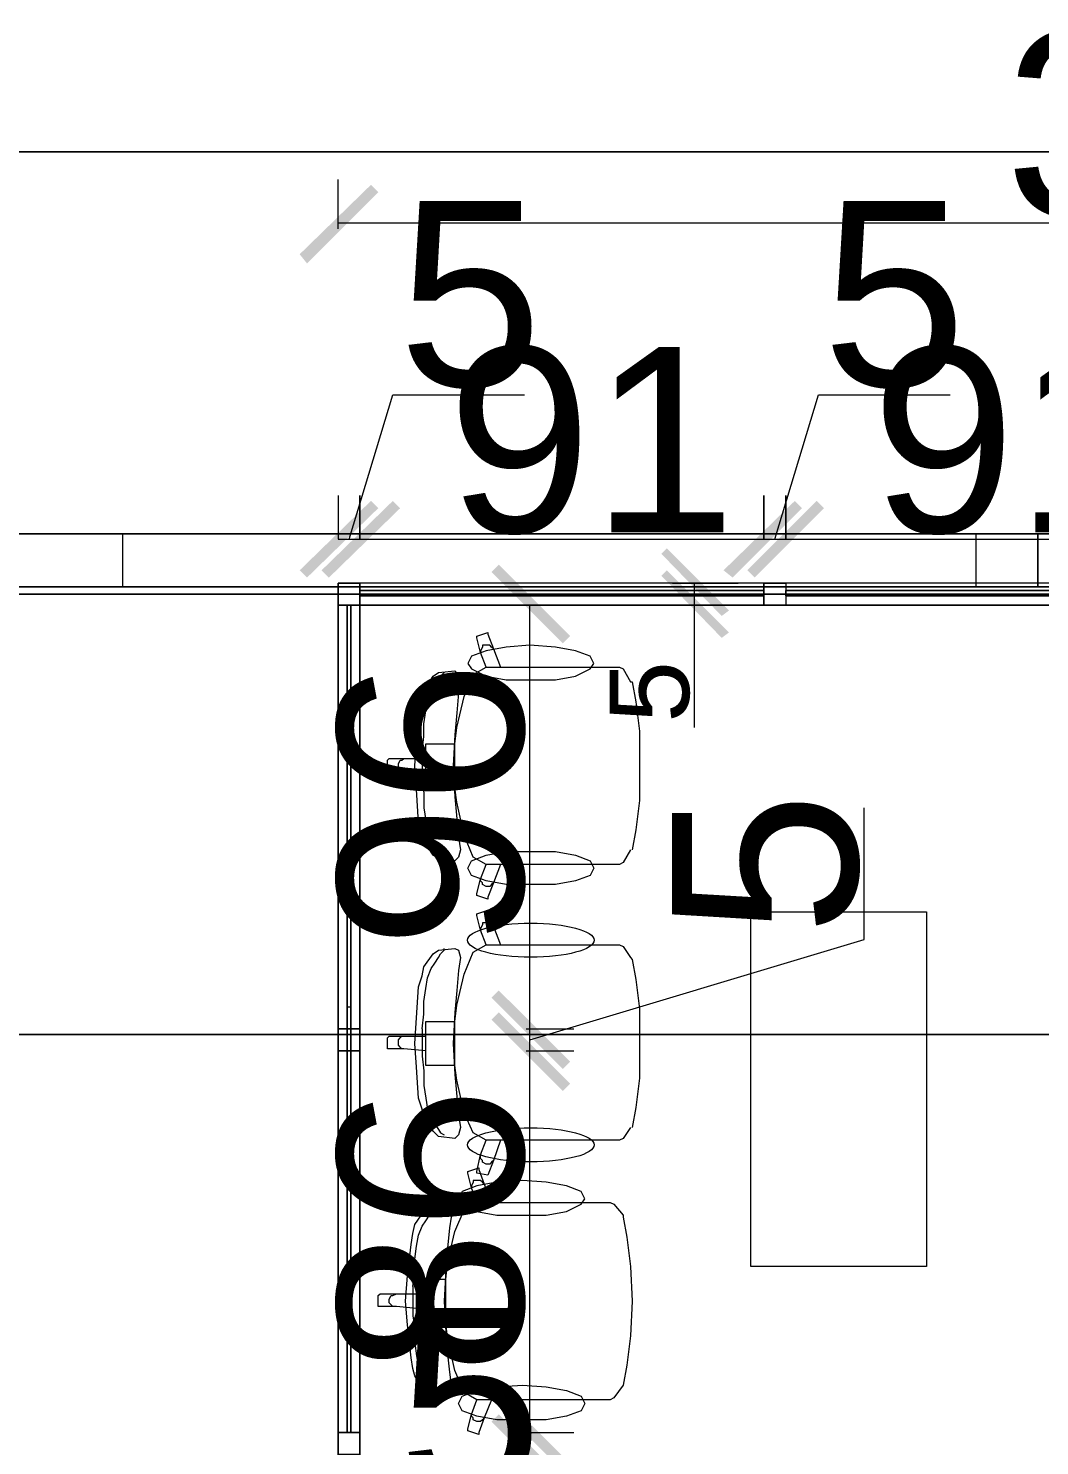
# Model space of a CAD drawing. Header units: centimetres. Extents: x 2816 to 28192, y 2553 to 18332.
# Drawn here: x 15548 to 16130, y 6138 to 6954 of the extents above; entities that cross this region are included whole.
import ezdxf

# ---------------------------------------------------------------- set-up
doc = ezdxf.new("R2010")
doc.units = ezdxf.units.CM
for name, color, linetype in [('PDF_0', 7, 'Continuous'), ('PDF_Dimenzionimi', 7, 'Continuous'), ('PDF_Kaprijatat', 7, 'Continuous'), ('PDF_Muri', 7, 'Continuous'), ('PDF_Paneli Banjos', 4, 'Continuous')]:
    doc.layers.add(name, color=color, linetype=linetype)
doc.layers.add('PDF_Interior - Furniture _Pen_No__4', color=7, linetype='Continuous', true_color=0x029e21)
doc.layers.add('PDF_Panel Kulmii', color=7, linetype='Continuous', true_color=0xfafafa)
doc.styles.add('PDF Arial', font='arial.ttf')

msp = doc.modelspace()

# ---------------------------------------------------------------- linework, layer by layer
at = {"layer": 'PDF_0', "transparency": 33554559}
for points in [[(15745.53, 6863.59), (15708.74, 6818.39), (15704.54, 6823.65)], [(15749.73, 6859.38), (15745.53, 6863.59), (15708.74, 6818.39)], [(15745.53, 6681.75), (15708.74, 6637.61), (15704.54, 6641.81)], [(15749.73, 6677.55), (15745.53, 6681.75), (15708.74, 6637.61)], [(15758.14, 6681.75), (15721.36, 6637.61), (15717.15, 6641.81)], [(15717.15, 6641.81), (15721.36, 6637.61), (15758.14, 6681.75)], [(15762.35, 6677.55), (15758.14, 6681.75), (15721.36, 6637.61)], [(15721.36, 6637.61), (15758.14, 6681.75), (15762.35, 6677.55)], [(15989.38, 6681.75), (15953.64, 6637.61), (15948.38, 6641.81)], [(15948.38, 6641.81), (15953.64, 6637.61), (15989.38, 6681.75)], [(15993.58, 6677.55), (15989.38, 6681.75), (15953.64, 6637.61)], [(15953.64, 6637.61), (15989.38, 6681.75), (15993.58, 6677.55)], [(16001.99, 6681.75), (15966.25, 6637.61), (15962.05, 6641.81)], [(15962.05, 6641.81), (15966.25, 6637.61), (16001.99, 6681.75)], [(16006.19, 6677.55), (16001.99, 6681.75), (15966.25, 6637.61)], [(15966.25, 6637.61), (16001.99, 6681.75), (16006.19, 6677.55)], [(15951.54, 6618.69), (15912.65, 6651.27), (15915.8, 6654.43)], [(15947.33, 6615.54), (15951.54, 6618.69), (15912.65, 6651.27)], [(15860.1, 6603.98), (15814.9, 6640.76), (15819.1, 6644.97)], [(15855.89, 6599.77), (15860.1, 6603.98), (15814.9, 6640.76)], [(15915.8, 6641.81), (15912.65, 6638.66), (15951.54, 6606.08)], [(15912.65, 6638.66), (15951.54, 6606.08), (15947.33, 6602.92)], [(15860.1, 6359.08), (15814.9, 6395.86), (15819.1, 6400.07)], [(15819.1, 6400.07), (15814.9, 6395.86), (15860.1, 6359.08)], [(15855.89, 6354.87), (15860.1, 6359.08), (15814.9, 6395.86)], [(15814.9, 6395.86), (15860.1, 6359.08), (15855.89, 6354.87)], [(15860.1, 6346.46), (15814.9, 6383.25), (15819.1, 6387.46)], [(15819.1, 6387.46), (15814.9, 6383.25), (15860.1, 6346.46)], [(15855.89, 6342.26), (15860.1, 6346.46), (15814.9, 6383.25)], [(15814.9, 6383.25), (15860.1, 6346.46), (15855.89, 6342.26)], [(15819.1, 6168.84), (15814.9, 6164.63), (15860.1, 6127.84)], [(15814.9, 6164.63), (15860.1, 6127.84), (15855.89, 6123.64)], [(15860.1, 6115.23), (15814.9, 6152.02), (15819.1, 6156.22)], [(15855.89, 6111.03), (15860.1, 6115.23), (15814.9, 6152.02)]]:
    msp.add_solid(points, dxfattribs=at)
at = {"layer": 'PDF_Dimenzionimi', "lineweight": 0}
for points in [[(15726.61, 6838.36), (15726.61, 6866.74)], [(16730.38, 6841.52), (15726.61, 6841.52)], [(15732.92, 6659.68), (15758.14, 6742.72), (15833.82, 6742.72)], [(15977.81, 6659.68), (16003.04, 6742.72), (16078.72, 6742.72)], [(15726.61, 6684.91), (15726.61, 6659.68), (15739.22, 6659.68)], [(15739.22, 6684.91), (15739.22, 6659.68), (15971.51, 6659.68)], [(15739.22, 6659.68), (15739.22, 6684.91)], [(15971.51, 6684.91), (15971.51, 6659.68), (15984.12, 6659.68)], [(15971.51, 6659.68), (15971.51, 6684.91)], [(15984.12, 6684.91), (15984.12, 6659.68), (16215.36, 6659.68)], [(15984.12, 6659.68), (15984.12, 6684.91)], [(15918.96, 6634.46), (15956.79, 6634.46)], [(15931.57, 6634.46), (15931.57, 6621.84), (15931.57, 6551.42)], [(15834.87, 6621.84), (15862.2, 6621.84)], [(15836.97, 6378), (15836.97, 6621.84)], [(15918.96, 6621.84), (15956.79, 6621.84)], [(15836.97, 6371.69), (16029.32, 6429.5), (16029.32, 6505.18)], [(15834.87, 6378), (15862.2, 6378)], [(15834.87, 6378), (15862.2, 6378)], [(15836.97, 6365.38), (15836.97, 6378)], [(15834.87, 6365.38), (15862.2, 6365.38)], [(15834.87, 6365.38), (15862.2, 6365.38)], [(15836.97, 6145.71), (15836.97, 6365.38)], [(15834.87, 6145.71), (15862.2, 6145.71)]]:
    msp.add_lwpolyline(points, dxfattribs=at)
at = {"layer": 'PDF_Interior - Furniture _Pen_No__4', "lineweight": 0}
for points in [[(15820.15, 6472.59), (15815.95, 6462.08), (15812.8, 6453.67), (15812.8, 6452.62), (15806.49, 6454.72), (15806.49, 6455.78), (15808.59, 6464.18), (15811.75, 6472.59), (15804.39, 6476.8), (15799.13, 6489.41), (15794.93, 6508.33), (15793.88, 6516.74), (15784.42, 6516.74), (15777.06, 6516.74), (15777.06, 6525.15), (15764.45, 6526.2), (15756.04, 6526.2), (15754.99, 6526.2), (15754.99, 6529.35), (15754.99, 6532.5), (15756.04, 6533.55), (15764.45, 6533.55), (15777.06, 6533.55), (15777.06, 6541.96), (15784.42, 6541.96), (15793.88, 6541.96), (15794.93, 6551.42), (15799.13, 6569.29), (15804.39, 6581.9), (15811.75, 6586.11), (15808.59, 6594.52), (15806.49, 6602.92), (15806.49, 6603.98), (15812.8, 6606.08), (15812.8, 6605.03), (15815.95, 6596.62), (15820.15, 6586.11), (15871.66, 6586.11), (15880.07, 6586.11), (15888.47, 6586.11), (15890.58, 6585.06), (15894.78, 6577.7), (15895.83, 6577.7), (15897.93, 6566.14), (15900.04, 6549.32), (15900.04, 6529.35), (15900.04, 6509.38), (15897.93, 6492.56), (15895.83, 6481)], [(15836.97, 6598.72), (15823.31, 6597.67), (15811.75, 6595.57), (15803.34, 6592.41), (15801.24, 6588.21), (15803.34, 6585.06), (15811.75, 6580.85), (15823.31, 6578.75), (15836.97, 6578.75), (15851.69, 6578.75), (15863.25, 6580.85), (15871.66, 6585.06), (15873.76, 6588.21), (15871.66, 6592.41), (15863.25, 6595.57), (15851.69, 6597.67), (15836.97, 6598.72)], [(15815.95, 6596.62), (15814.9, 6597.67), (15813.85, 6598.72), (15812.8, 6598.72), (15811.75, 6598.72), (15809.64, 6598.72), (15809.64, 6597.67), (15808.59, 6595.57), (15808.59, 6594.52)], [(15793.88, 6547.22), (15792.83, 6529.35), (15793.88, 6511.48), (15794.93, 6498.87), (15795.98, 6488.36), (15797.03, 6481), (15795.98, 6476.8), (15793.88, 6474.69), (15784.42, 6475.75), (15781.27, 6477.85), (15776.01, 6486.26), (15774.96, 6490.46), (15772.86, 6496.77), (15771.81, 6515.69), (15770.76, 6529.35), (15771.81, 6544.07), (15772.86, 6561.93), (15774.96, 6568.24), (15776.01, 6572.44), (15781.27, 6580.85), (15784.42, 6582.95), (15793.88, 6584.01), (15795.98, 6581.9), (15797.03, 6577.7), (15795.98, 6571.39), (15794.93, 6559.83), (15793.88, 6547.22)], [(15774.96, 6537.76), (15776.01, 6546.17), (15776.01, 6553.52), (15777.06, 6560.88), (15778.11, 6567.19), (15780.21, 6572.44), (15782.32, 6575.6), (15784.42, 6578.75), (15785.47, 6580.85), (15787.57, 6582.95)], [(15811.75, 6586.11), (15820.15, 6586.11)], [(15793.88, 6516.74), (15793.88, 6529.35), (15793.88, 6541.96)], [(15764.45, 6526.2), (15763.4, 6526.2), (15762.35, 6527.25), (15761.3, 6528.3), (15761.3, 6529.35), (15761.3, 6530.4), (15762.35, 6532.5), (15763.4, 6532.5), (15764.45, 6533.55)], [(15774.96, 6537.76), (15774.96, 6529.35), (15774.96, 6520.94), (15776.01, 6513.58), (15776.01, 6505.18), (15777.06, 6497.82), (15778.11, 6491.51), (15780.21, 6486.26), (15782.32, 6483.1), (15784.42, 6479.95), (15785.47, 6477.85), (15787.57, 6476.8)], [(15777.06, 6525.15), (15777.06, 6529.35), (15777.06, 6533.55)], [(15823.31, 6461.03), (15811.75, 6463.13), (15803.34, 6466.29), (15801.24, 6470.49), (15803.34, 6474.69), (15811.75, 6477.85), (15823.31, 6479.95), (15836.97, 6479.95), (15851.69, 6479.95), (15863.25, 6477.85), (15871.66, 6474.69), (15873.76, 6470.49), (15871.66, 6466.29), (15863.25, 6463.13), (15851.69, 6461.03), (15836.97, 6461.03), (15823.31, 6461.03)], [(15894.78, 6481), (15890.58, 6473.64), (15888.47, 6472.59), (15880.07, 6472.59), (15871.66, 6472.59), (15820.15, 6472.59), (15811.75, 6472.59)], [(15815.95, 6462.08), (15814.9, 6461.03), (15813.85, 6459.98), (15812.8, 6459.98), (15811.75, 6459.98), (15809.64, 6461.03), (15809.64, 6462.08), (15808.59, 6463.13), (15808.59, 6464.18)], [(15820.15, 6313.88), (15815.95, 6302.32), (15812.8, 6293.91), (15806.49, 6294.96), (15806.49, 6296.01), (15808.59, 6305.47), (15811.75, 6313.88), (15804.39, 6318.09), (15799.13, 6329.65), (15794.93, 6348.57), (15793.88, 6356.98), (15784.42, 6356.98), (15777.06, 6356.98), (15777.06, 6365.38), (15764.45, 6366.44), (15756.04, 6366.44), (15754.99, 6366.44), (15754.99, 6369.59), (15754.99, 6372.74), (15756.04, 6373.79), (15764.45, 6373.79), (15777.06, 6373.79), (15777.06, 6382.2), (15784.42, 6382.2), (15793.88, 6382.2), (15794.93, 6391.66), (15799.13, 6409.53), (15804.39, 6422.14), (15811.75, 6426.35), (15808.59, 6434.75), (15806.49, 6443.16), (15806.49, 6444.21), (15812.8, 6446.32), (15815.95, 6436.86), (15820.15, 6426.35), (15871.66, 6426.35), (15880.07, 6426.35), (15888.47, 6426.35), (15890.58, 6425.29), (15894.78, 6418.99), (15895.83, 6417.94), (15897.93, 6406.38), (15900.04, 6389.56), (15900.04, 6369.59), (15900.04, 6350.67), (15900.04, 6349.62), (15897.93, 6332.8), (15895.83, 6321.24)], [(15964.15, 6241.36), (15964.15, 6445.27), (16065.05, 6445.27), (16065.05, 6241.36), (15964.15, 6241.36)], [(15815.95, 6436.86), (15814.9, 6437.91), (15813.85, 6438.96), (15812.8, 6440.01), (15811.75, 6438.96), (15809.64, 6438.96), (15809.64, 6437.91), (15808.59, 6435.81), (15808.59, 6434.75)], [(15811.75, 6426.35), (15820.15, 6426.35)], [(15793.88, 6387.46), (15792.83, 6369.59), (15793.88, 6351.72), (15794.93, 6339.11), (15795.98, 6328.6), (15797.03, 6321.24), (15795.98, 6317.04), (15793.88, 6314.93), (15784.42, 6315.98), (15781.27, 6319.14), (15776.01, 6326.5), (15774.96, 6331.75), (15772.86, 6338.06), (15771.81, 6355.92), (15770.76, 6369.59), (15771.81, 6384.3), (15772.86, 6402.17), (15774.96, 6408.48), (15776.01, 6413.73), (15781.27, 6421.09), (15784.42, 6423.19), (15793.88, 6424.24), (15795.98, 6423.19), (15797.03, 6418.99), (15795.98, 6411.63), (15794.93, 6400.07), (15793.88, 6387.46)], [(15774.96, 6378), (15776.01, 6386.41), (15776.01, 6393.76), (15777.06, 6401.12), (15778.11, 6407.43), (15780.21, 6412.68), (15782.32, 6415.84), (15784.42, 6418.99), (15785.47, 6421.09), (15787.57, 6423.19), (15787.57, 6424.24)], [(15774.96, 6378), (15774.96, 6369.59), (15774.96, 6362.23), (15776.01, 6353.82), (15776.01, 6345.41), (15777.06, 6338.06), (15778.11, 6331.75), (15780.21, 6326.5), (15782.32, 6323.34), (15784.42, 6320.19), (15785.47, 6318.09), (15787.57, 6317.04)], [(15793.88, 6356.98), (15793.88, 6369.59), (15793.88, 6382.2)], [(15764.45, 6366.44), (15763.4, 6366.44), (15762.35, 6367.49), (15761.3, 6368.54), (15761.3, 6369.59), (15761.3, 6371.69), (15762.35, 6372.74), (15763.4, 6373.79), (15764.45, 6373.79)], [(15777.06, 6365.38), (15777.06, 6369.59), (15777.06, 6373.79)], [(15894.78, 6321.24), (15890.58, 6314.93), (15888.47, 6313.88), (15880.07, 6313.88), (15871.66, 6313.88), (15820.15, 6313.88), (15811.75, 6313.88)], [(15815.95, 6302.32), (15814.9, 6301.27), (15813.85, 6300.22), (15812.8, 6300.22), (15811.75, 6300.22), (15809.64, 6301.27), (15809.64, 6302.32), (15808.59, 6303.37), (15808.59, 6305.47)], [(15814.9, 6164.63), (15810.7, 6154.12), (15807.54, 6145.71), (15807.54, 6144.66), (15801.24, 6146.76), (15801.24, 6147.81), (15803.34, 6156.22), (15806.49, 6164.63), (15799.13, 6168.84), (15793.88, 6181.45), (15789.67, 6200.37), (15788.62, 6208.78), (15779.16, 6208.78), (15771.81, 6208.78), (15771.81, 6217.18), (15760.24, 6218.23), (15750.79, 6218.23), (15749.73, 6218.23), (15749.73, 6221.39), (15749.73, 6224.54), (15750.79, 6225.59), (15760.24, 6225.59), (15771.81, 6225.59), (15771.81, 6234), (15779.16, 6234), (15788.62, 6234), (15789.67, 6243.46), (15793.88, 6261.33), (15799.13, 6273.94), (15806.49, 6278.15), (15803.34, 6286.55), (15801.24, 6294.96), (15801.24, 6296.01), (15807.54, 6298.12), (15807.54, 6297.06), (15810.7, 6288.66), (15814.9, 6278.15), (15866.4, 6278.15), (15874.81, 6278.15), (15883.22, 6278.15), (15885.32, 6277.09), (15890.58, 6270.79), (15890.58, 6269.74), (15892.68, 6258.18), (15894.78, 6241.36), (15895.83, 6221.39), (15894.78, 6201.42), (15892.68, 6184.6), (15890.58, 6173.04)], [(15832.77, 6290.76), (15818.05, 6289.71), (15806.49, 6287.61), (15798.08, 6284.45), (15795.98, 6280.25), (15798.08, 6277.09), (15806.49, 6272.89), (15818.05, 6270.79), (15832.77, 6270.79), (15846.43, 6270.79), (15857.99, 6272.89), (15866.4, 6277.09), (15868.5, 6280.25), (15866.4, 6284.45), (15857.99, 6287.61), (15846.43, 6289.71), (15832.77, 6290.76)], [(15810.7, 6288.66), (15809.64, 6289.71), (15808.59, 6290.76), (15807.54, 6290.76), (15806.49, 6290.76), (15804.39, 6290.76), (15804.39, 6289.71), (15803.34, 6287.61), (15803.34, 6286.55)], [(15788.62, 6239.26), (15787.57, 6221.39), (15788.62, 6203.52), (15789.67, 6190.91), (15790.73, 6180.4), (15791.78, 6173.04), (15790.73, 6168.84), (15788.62, 6166.73), (15779.16, 6167.78), (15776.01, 6169.89), (15770.76, 6178.29), (15769.7, 6182.5), (15768.65, 6188.81), (15766.55, 6207.72), (15765.5, 6221.39), (15766.55, 6236.1), (15768.65, 6253.97), (15769.7, 6260.28), (15770.76, 6265.53), (15776.01, 6272.89), (15779.16, 6274.99), (15788.62, 6276.04), (15790.73, 6273.94), (15791.78, 6269.74), (15790.73, 6263.43), (15789.67, 6251.87), (15788.62, 6239.26)], [(15769.7, 6229.8), (15770.76, 6238.21), (15770.76, 6245.56), (15771.81, 6252.92), (15772.86, 6259.23), (15774.96, 6264.48), (15777.06, 6267.63), (15779.16, 6270.79), (15780.21, 6272.89), (15782.32, 6274.99)], [(15806.49, 6278.15), (15814.9, 6278.15)], [(15769.7, 6229.8), (15769.7, 6221.39), (15769.7, 6212.98), (15770.76, 6205.62), (15770.76, 6197.21), (15771.81, 6189.86), (15772.86, 6183.55), (15774.96, 6178.29), (15777.06, 6175.14), (15779.16, 6171.99), (15780.21, 6169.89), (15782.32, 6168.84)], [(15788.62, 6208.78), (15788.62, 6221.39), (15788.62, 6234)], [(15760.24, 6218.23), (15758.14, 6218.23), (15757.09, 6219.29), (15756.04, 6220.34), (15756.04, 6221.39), (15756.04, 6222.44), (15757.09, 6224.54), (15758.14, 6224.54), (15760.24, 6225.59)], [(15771.81, 6217.18), (15771.81, 6221.39), (15771.81, 6225.59)], [(15818.05, 6153.07), (15806.49, 6155.17), (15798.08, 6158.32), (15795.98, 6162.53), (15798.08, 6166.73), (15806.49, 6169.89), (15818.05, 6171.99), (15832.77, 6173.04), (15846.43, 6171.99), (15857.99, 6169.89), (15866.4, 6166.73), (15868.5, 6162.53), (15866.4, 6158.32), (15857.99, 6155.17), (15846.43, 6153.07), (15832.77, 6153.07), (15818.05, 6153.07)], [(15890.58, 6173.04), (15885.32, 6165.68), (15883.22, 6164.63), (15874.81, 6164.63), (15866.4, 6164.63), (15814.9, 6164.63), (15806.49, 6164.63)], [(15810.7, 6154.12), (15809.64, 6153.07), (15808.59, 6152.02), (15807.54, 6152.02), (15806.49, 6152.02), (15804.39, 6153.07), (15804.39, 6154.12), (15803.34, 6155.17), (15803.34, 6156.22)]]:
    msp.add_lwpolyline(points, dxfattribs=at)
for centre, major_axis, ratio in [((15837.5, 6428.99), (36.47, 0), 0.269039), ((15837.5, 6311.26), (36.48, -0.01), 0.268128)]:
    msp.add_ellipse(centre, major_axis=major_axis, ratio=ratio, dxfattribs=at)
at = {"layer": 'PDF_Kaprijatat', "lineweight": 0}
for points in [[(11802.99, 6662.84), (14291.91, 6662.84), (16780.83, 6662.84), (11802.99, 6662.84)], [(16093.43, 6632.35), (15534.27, 6632.35), (15534.27, 6662.84), (16093.43, 6662.84)], [(15534.27, 6662.84), (16093.43, 6662.84)], [(16129.17, 6662.84), (15602.58, 6662.84)], [(15602.58, 6662.84), (15602.58, 6632.35)], [(15602.58, 6662.84), (16129.17, 6662.84)], [(15602.58, 6662.84), (15602.58, 6662.84)], [(16093.43, 6662.84), (16093.43, 6632.35)], [(16093.43, 6662.84), (16093.43, 6662.84)], [(16129.17, 6632.35), (16129.17, 6662.84), (16129.17, 6632.35)], [(16129.17, 6662.84), (16129.17, 6662.84)], [(16129.17, 6662.84), (16129.17, 6662.84)], [(16129.17, 6662.84), (16129.17, 6662.84)], [(16780.83, 6632.35), (14291.91, 6632.35), (11802.99, 6632.35), (16780.83, 6632.35)], [(16093.43, 6632.35), (15534.27, 6632.35)], [(16129.17, 6632.35), (15602.58, 6632.35)], [(15602.58, 6632.35), (16129.17, 6632.35)], [(15602.58, 6632.35), (15602.58, 6632.35)], [(16093.43, 6632.35), (16093.43, 6632.35)], [(16129.17, 6632.35), (16129.17, 6632.35)], [(16129.17, 6632.35), (16129.17, 6632.35)]]:
    msp.add_lwpolyline(points, dxfattribs=at)
at = {"layer": 'PDF_Muri', "lineweight": 0}
for points in [[(15726.61, 6621.84), (15726.61, 6634.46), (15726.61, 6621.84), (15739.22, 6621.84), (15726.61, 6621.84)], [(15739.22, 6634.46), (15726.61, 6634.46), (15739.22, 6634.46)], [(15726.61, 6634.46), (15726.61, 6634.46)], [(15726.61, 6634.46), (15726.61, 6634.46)], [(15739.22, 6634.46), (15739.22, 6621.84), (15739.22, 6634.46)], [(15739.22, 6634.46), (15739.22, 6634.46)], [(15739.22, 6634.46), (15739.22, 6621.84)], [(16717.77, 6634.46), (16717.77, 6621.84), (15739.22, 6621.84)], [(15739.22, 6634.46), (15739.22, 6634.46)], [(16717.77, 6634.46), (15739.22, 6634.46), (15739.22, 6621.84), (16717.77, 6621.84), (16717.77, 6634.46), (15739.22, 6634.46)], [(15739.22, 6634.46), (15739.22, 6634.46)], [(15739.22, 6634.46), (15739.22, 6634.46)], [(15739.22, 6634.46), (15739.22, 6621.84)], [(16717.77, 6634.46), (16717.77, 6621.84), (15739.22, 6621.84)], [(15739.22, 6634.46), (15739.22, 6634.46)], [(16717.77, 6634.46), (15739.22, 6634.46), (15739.22, 6621.84), (16717.77, 6621.84), (16717.77, 6634.46), (15739.22, 6634.46)], [(15739.22, 6634.46), (15739.22, 6634.46)], [(15739.22, 6634.46), (15739.22, 6634.46)], [(15971.51, 6634.46), (15971.51, 6621.84), (15984.12, 6621.84)], [(15971.51, 6634.46), (15984.12, 6634.46), (15971.51, 6634.46)], [(15984.12, 6634.46), (15984.12, 6621.84), (15971.51, 6621.84), (15971.51, 6634.46)], [(15971.51, 6634.46), (15971.51, 6634.46)], [(15984.12, 6634.46), (15984.12, 6621.84)], [(15984.12, 6634.46), (15984.12, 6634.46)], [(15726.61, 6621.84), (15726.61, 6621.84)], [(15726.61, 6621.84), (15726.61, 5701.11)], [(15726.61, 6621.84), (15726.61, 5701.11), (15739.22, 5701.11), (15739.22, 6621.84), (15726.61, 6621.84)], [(15739.22, 6621.84), (15726.61, 6621.84)], [(15726.61, 6621.84), (15726.61, 5701.11)], [(15726.61, 6621.84), (15726.61, 5701.11), (15739.22, 5701.11), (15739.22, 6621.84), (15726.61, 6621.84)], [(15739.22, 6621.84), (15726.61, 6621.84)], [(15739.22, 6621.84), (15726.61, 6621.84)], [(15726.61, 6621.84), (15739.22, 6621.84), (15739.22, 6145.71)], [(15726.61, 5879.79), (15726.61, 6133.1), (15726.61, 6145.71), (15726.61, 6621.84), (15726.61, 6145.71)], [(15726.61, 6621.84), (15726.61, 6621.84)], [(15726.61, 6621.84), (15726.61, 6621.84)], [(15739.22, 6621.84), (15739.22, 6621.84)], [(15739.22, 6621.84), (15739.22, 6621.84)], [(15739.22, 5701.11), (15739.22, 6621.84)], [(15739.22, 6621.84), (15739.22, 6621.84)], [(15739.22, 6621.84), (15739.22, 6621.84)], [(15739.22, 5701.11), (15739.22, 6621.84)], [(15739.22, 6621.84), (15739.22, 6621.84)], [(15739.22, 6621.84), (15739.22, 6621.84)], [(15739.22, 6621.84), (15739.22, 6621.84)], [(15739.22, 6621.84), (15739.22, 6621.84)], [(15739.22, 6621.84), (15739.22, 6621.84)], [(15739.22, 6621.84), (15739.22, 6621.84)], [(15739.22, 6621.84), (15739.22, 6145.71), (15739.22, 6133.1), (15739.22, 5879.79), (15739.22, 5866.13), (15739.22, 5701.11)], [(15739.22, 6621.84), (15739.22, 6621.84)], [(15739.22, 6621.84), (15739.22, 6621.84)], [(15739.22, 6621.84), (15739.22, 6621.84)], [(15971.51, 6621.84), (15971.51, 6621.84)], [(15971.51, 6621.84), (15971.51, 6621.84)], [(15984.12, 6621.84), (15984.12, 6621.84)], [(15726.61, 6378), (15726.61, 6365.38), (15739.22, 6365.38)], [(15726.61, 6378), (15739.22, 6378), (15726.61, 6378)], [(15739.22, 6378), (15739.22, 6365.38), (15726.61, 6365.38), (15726.61, 6378)], [(15726.61, 6378), (15726.61, 6378)], [(15739.22, 6378), (15739.22, 6365.38)], [(15739.22, 6378), (15739.22, 6378)], [(15726.61, 6365.38), (15726.61, 6365.38)], [(15726.61, 6365.38), (15726.61, 6365.38)], [(15739.22, 6365.38), (15739.22, 6365.38)], [(15726.61, 6145.71), (15726.61, 6145.71)], [(15726.61, 6145.71), (15739.22, 6145.71), (15726.61, 6145.71)], [(15739.22, 6145.71), (15739.22, 6133.1), (15726.61, 6133.1), (15726.61, 6145.71)], [(15739.22, 6145.71), (15726.61, 6145.71)], [(15726.61, 6145.71), (15739.22, 6145.71)], [(15726.61, 6145.71), (15726.61, 6145.71)], [(15726.61, 6145.71), (15726.61, 6145.71)], [(15726.61, 6145.71), (15726.61, 6145.71)], [(15739.22, 6145.71), (15739.22, 6145.71)], [(15739.22, 6145.71), (15739.22, 6145.71)], [(15739.22, 6145.71), (15739.22, 6145.71)], [(15739.22, 6145.71), (15739.22, 6145.71)]]:
    msp.add_lwpolyline(points, dxfattribs=at)
at = {"layer": 'PDF_Panel Kulmii', "lineweight": 0}
for points in [[(14291.91, 6882.51), (16798.7, 6882.51), (16800.8, 6882.51), (14294.01, 6882.51), (14291.91, 6882.51)], [(14291.91, 6882.51), (16798.7, 6882.51)], [(14294.01, 6882.51), (16800.8, 6882.51), (16798.7, 6882.51)], [(14291.91, 6628.15), (16798.7, 6628.15), (16800.8, 6628.15), (14294.01, 6628.15), (14291.91, 6628.15)], [(14291.91, 6628.15), (16798.7, 6628.15)], [(14294.01, 6628.15), (16800.8, 6628.15), (16798.7, 6628.15)], [(14291.91, 6374.84), (16798.7, 6374.84), (16800.8, 6374.84), (14294.01, 6374.84), (14291.91, 6374.84)], [(14291.91, 6374.84), (16798.7, 6374.84)], [(14294.01, 6374.84), (16800.8, 6374.84), (16798.7, 6374.84)]]:
    msp.add_lwpolyline(points, dxfattribs=at)
at = {"layer": 'PDF_Paneli Banjos', "lineweight": 0}
for points in [[(15726.61, 6634.46), (15726.61, 5408.92)], [(15726.61, 6634.46), (15726.61, 6634.46)], [(16742.99, 6634.46), (15726.61, 6634.46), (15726.61, 5408.92), (16742.99, 5408.92), (16742.99, 6634.46), (15726.61, 6634.46)], [(15726.61, 6634.46), (15726.61, 6634.46)], [(15726.61, 6634.46), (15726.61, 6634.46)], [(15739.22, 6630.25), (15739.22, 6627.1), (15971.51, 6627.1)], [(15739.22, 6630.25), (15971.51, 6630.25), (15739.22, 6630.25)], [(15971.51, 6630.25), (15971.51, 6627.1), (15739.22, 6627.1), (15739.22, 6630.25)], [(15739.22, 6630.25), (15739.22, 6630.25)], [(15971.51, 6630.25), (15971.51, 6627.1)], [(15971.51, 6630.25), (15971.51, 6630.25)], [(15984.12, 6630.25), (15984.12, 6627.1), (16215.36, 6627.1)], [(15984.12, 6630.25), (16215.36, 6630.25), (15984.12, 6630.25)], [(16215.36, 6630.25), (16215.36, 6627.1), (15984.12, 6627.1), (15984.12, 6630.25)], [(15984.12, 6630.25), (15984.12, 6630.25)], [(15731.87, 6378), (15733.97, 6378), (15733.97, 6621.84)], [(15731.87, 6621.84), (15733.97, 6621.84)], [(15731.87, 6378), (15731.87, 6621.84), (15731.87, 6378)], [(15731.87, 6621.84), (15733.97, 6621.84), (15733.97, 6378), (15731.87, 6378)], [(15731.87, 6621.84), (15731.87, 6621.84)], [(15731.87, 6145.71), (15733.97, 6145.71), (15733.97, 6621.84)], [(15731.87, 6621.84), (15733.97, 6621.84)], [(15731.87, 6145.71), (15731.87, 6621.84), (15731.87, 6145.71)], [(15731.87, 6621.84), (15733.97, 6621.84), (15733.97, 6145.71), (15731.87, 6145.71)], [(15731.87, 6621.84), (15731.87, 6621.84)], [(15733.97, 6621.84), (15733.97, 6621.84)], [(15733.97, 6621.84), (15733.97, 6621.84)], [(15739.22, 6627.1), (15739.22, 6627.1)], [(15739.22, 6627.1), (15739.22, 6627.1)], [(15971.51, 6627.1), (15971.51, 6627.1)], [(15984.12, 6627.1), (15984.12, 6627.1)], [(15984.12, 6627.1), (15984.12, 6627.1)], [(15731.87, 6145.71), (15733.97, 6145.71), (15733.97, 6390.61)], [(15731.87, 6390.61), (15733.97, 6390.61)], [(15731.87, 6145.71), (15731.87, 6390.61), (15731.87, 6145.71)], [(15731.87, 6390.61), (15733.97, 6390.61), (15733.97, 6145.71), (15731.87, 6145.71)], [(15731.87, 6390.61), (15731.87, 6390.61)], [(15733.97, 6390.61), (15733.97, 6390.61)], [(15731.87, 6378), (15731.87, 6378)], [(15733.97, 6378), (15733.97, 6378)], [(15733.97, 6378), (15733.97, 6378)], [(15731.87, 6145.71), (15731.87, 6145.71)], [(15731.87, 6145.71), (15731.87, 6145.71)], [(15733.97, 6145.71), (15733.97, 6145.71)], [(15733.97, 6145.71), (15733.97, 6145.71)], [(15733.97, 6145.71), (15733.97, 6145.71)], [(15733.97, 6145.71), (15733.97, 6145.71)]]:
    msp.add_lwpolyline(points, dxfattribs=at)

# ---------------------------------------------------------------- texts
at = {"layer": 'PDF_Dimenzionimi', "char_height": 106.6813, "attachment_point": 7, "style": 'PDF Arial'}
for s, insert in [('\\W1.001269;395', (16110.2, 6843.83)), ('\\W1.001554;5', (15761.17, 6746.15)), ('\\W1.001554;5', (16005.02, 6746.15)), ('\\W1.000981;91', (15789.55, 6662.07)), ('\\W1.000981;91', (16033.4, 6662.07)), ('\\W1.001554;5', (15761.17, 6109.21))]:
    msp.add_mtext(s, dxfattribs=dict(at, insert=insert))
at = {"layer": 'PDF_Dimenzionimi', "attachment_point": 7, "rotation": 90, "style": 'PDF Arial'}
for s, insert, char_height in [('\\W1.000401;96', (15834.59, 6424.12), 106.6813), ('\\W1.001554;5', (15929.2, 6554.07), 45.7202), ('\\W1.001554;5', (16026.93, 6431.48), 106.6813), ('\\W1.000655;86', (15834.59, 6179.08), 106.6813)]:
    msp.add_mtext(s, dxfattribs=dict(at, insert=insert, char_height=char_height))

doc.saveas('drawing.dxf')
